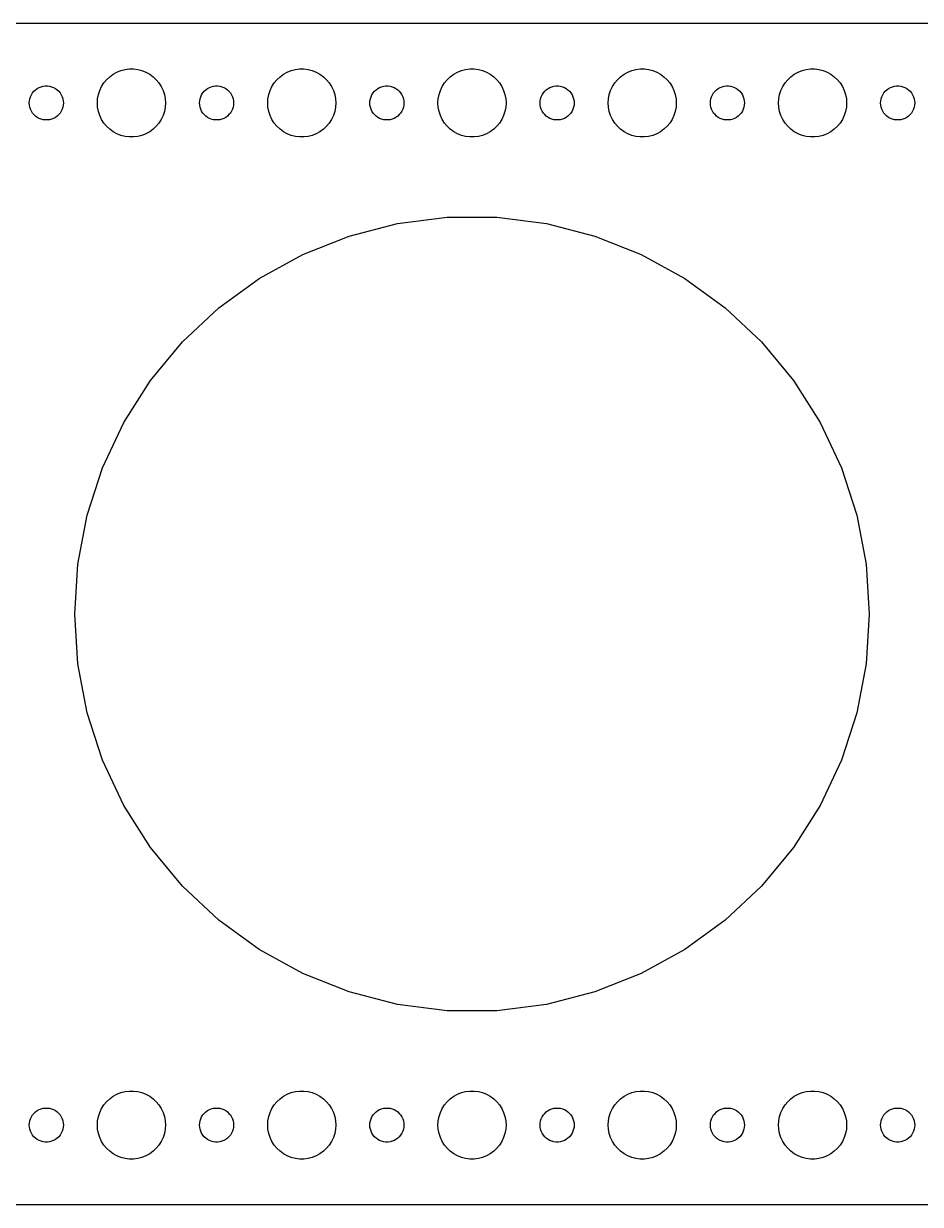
# Model space of a CAD drawing. Header units: metres. Extents: x -164 to 164, y 62 to 280.
# Drawn here: x -2 to 77, y 176 to 280 of the extents above; entities that cross this region are included whole.
import ezdxf

# ---------------------------------------------------------------- set-up
doc = ezdxf.new("R2010")
doc.units = ezdxf.units.M

msp = doc.modelspace()

# ---------------------------------------------------------------- linework, layer by layer
for p, q in [((159.814, 279.99), (-159.814, 279.99)), ((5.89252, 275.533), (6.22266, 275.714)), ((6.22266, 275.714), (6.57294, 275.853)), ((6.57294, 275.853), (6.93785, 275.947)), ((6.93785, 275.947), (7.31161, 275.994)), ((7.31161, 275.994), (7.68837, 275.994)), ((7.68837, 275.994), (8.06213, 275.947)), ((8.06213, 275.947), (8.42705, 275.853)), ((8.42705, 275.853), (8.77733, 275.714)), ((8.77733, 275.714), (9.10747, 275.533)), ((20.8925, 275.533), (21.2227, 275.714)), ((21.2227, 275.714), (21.5729, 275.853)), ((21.5729, 275.853), (21.9379, 275.947)), ((21.9379, 275.947), (22.3116, 275.994)), ((22.3116, 275.994), (22.6884, 275.994)), ((22.6884, 275.994), (23.0621, 275.947)), ((23.0621, 275.947), (23.427, 275.853)), ((23.427, 275.853), (23.7773, 275.714)), ((23.7773, 275.714), (24.1075, 275.533)), ((35.8925, 275.533), (36.2227, 275.714)), ((36.2227, 275.714), (36.5729, 275.853)), ((36.5729, 275.853), (36.9379, 275.947)), ((36.9379, 275.947), (37.3116, 275.994)), ((37.3116, 275.994), (37.6884, 275.994)), ((37.6884, 275.994), (38.0621, 275.947)), ((38.0621, 275.947), (38.427, 275.853)), ((38.427, 275.853), (38.7773, 275.714)), ((38.7773, 275.714), (39.1075, 275.533)), ((50.8925, 275.533), (51.2227, 275.714)), ((51.2227, 275.714), (51.5729, 275.853)), ((51.5729, 275.853), (51.9379, 275.947)), ((51.9379, 275.947), (52.3116, 275.994)), ((52.3116, 275.994), (52.6884, 275.994)), ((52.6884, 275.994), (53.0621, 275.947)), ((53.0621, 275.947), (53.427, 275.853)), ((53.427, 275.853), (53.7773, 275.714)), ((53.7773, 275.714), (54.1075, 275.533)), ((65.8925, 275.533), (66.2227, 275.714)), ((66.2227, 275.714), (66.573, 275.853)), ((66.573, 275.853), (66.9379, 275.947)), ((66.9379, 275.947), (67.3116, 275.994)), ((67.3116, 275.994), (67.6884, 275.994)), ((67.6884, 275.994), (68.0621, 275.947)), ((68.0621, 275.947), (68.427, 275.853)), ((68.427, 275.853), (68.7773, 275.714)), ((68.7773, 275.714), (69.1075, 275.533)), ((4.87108, 274.445), (5.07294, 274.763)), ((5.07294, 274.763), (5.31308, 275.054)), ((5.31308, 275.054), (5.58772, 275.312)), ((5.58772, 275.312), (5.89252, 275.533)), ((9.10747, 275.533), (9.41226, 275.312)), ((9.41226, 275.312), (9.6869, 275.054)), ((9.6869, 275.054), (9.92705, 274.763)), ((9.92705, 274.763), (10.1289, 274.445)), ((19.8711, 274.445), (20.0729, 274.763)), ((20.0729, 274.763), (20.3131, 275.054)), ((20.3131, 275.054), (20.5877, 275.312)), ((20.5877, 275.312), (20.8925, 275.533)), ((24.1075, 275.533), (24.4123, 275.312)), ((24.4123, 275.312), (24.6869, 275.054)), ((24.6869, 275.054), (24.927, 274.763)), ((24.927, 274.763), (25.1289, 274.445)), ((34.8711, 274.445), (35.0729, 274.763)), ((35.0729, 274.763), (35.3131, 275.054)), ((35.3131, 275.054), (35.5877, 275.312)), ((35.5877, 275.312), (35.8925, 275.533)), ((39.1075, 275.533), (39.4123, 275.312)), ((39.4123, 275.312), (39.6869, 275.054)), ((39.6869, 275.054), (39.927, 274.763)), ((39.927, 274.763), (40.1289, 274.445)), ((49.8711, 274.445), (50.0729, 274.763)), ((50.0729, 274.763), (50.3131, 275.054)), ((50.3131, 275.054), (50.5877, 275.312)), ((50.5877, 275.312), (50.8925, 275.533)), ((54.1075, 275.533), (54.4123, 275.312)), ((54.4123, 275.312), (54.6869, 275.054)), ((54.6869, 275.054), (54.927, 274.763)), ((54.927, 274.763), (55.1289, 274.445)), ((64.8711, 274.445), (65.073, 274.763)), ((65.073, 274.763), (65.3131, 275.054)), ((65.3131, 275.054), (65.5877, 275.312)), ((65.5877, 275.312), (65.8925, 275.533)), ((69.1075, 275.533), (69.4123, 275.312)), ((69.4123, 275.312), (69.6869, 275.054)), ((69.6869, 275.054), (69.927, 274.763)), ((69.927, 274.763), (70.1289, 274.445)), ((-1.45287, 273.373), (-1.39465, 273.552)), ((-1.39465, 273.552), (-1.31445, 273.723)), ((-1.31445, 273.723), (-1.21352, 273.882)), ((-1.21352, 273.882), (-1.09344, 274.027)), ((-1.09344, 274.027), (-0.95613, 274.156)), ((-0.95613, 274.156), (-0.80373, 274.266)), ((-0.80373, 274.266), (-0.63866, 274.357)), ((-0.63866, 274.357), (-0.46352, 274.427)), ((-0.46352, 274.427), (-0.28107, 274.473)), ((-0.28107, 274.473), (-0.09418, 274.497)), ((-0.09418, 274.497), (0.09418, 274.497)), ((0.09418, 274.497), (0.28107, 274.473)), ((0.28107, 274.473), (0.46352, 274.427)), ((0.46352, 274.427), (0.63866, 274.357)), ((0.63866, 274.357), (0.80373, 274.266)), ((0.80373, 274.266), (0.95613, 274.156)), ((0.95613, 274.156), (1.09344, 274.027)), ((1.09344, 274.027), (1.21352, 273.882)), ((1.21352, 273.882), (1.31445, 273.723)), ((1.31445, 273.723), (1.39465, 273.552)), ((1.39465, 273.552), (1.45287, 273.373)), ((4.52365, 273.376), (4.59424, 273.746)), ((4.59424, 273.746), (4.71066, 274.104)), ((4.71066, 274.104), (4.87108, 274.445)), ((10.1289, 274.445), (10.2893, 274.104)), ((10.2893, 274.104), (10.4057, 273.746)), ((10.4057, 273.746), (10.4763, 273.376)), ((13.5471, 273.373), (13.6053, 273.552)), ((13.6053, 273.552), (13.6855, 273.723)), ((13.6855, 273.723), (13.7865, 273.882)), ((13.7865, 273.882), (13.9065, 274.027)), ((13.9065, 274.027), (14.0439, 274.156)), ((14.0439, 274.156), (14.1963, 274.266)), ((14.1963, 274.266), (14.3613, 274.357)), ((14.3613, 274.357), (14.5365, 274.427)), ((14.5365, 274.427), (14.7189, 274.473)), ((14.7189, 274.473), (14.9058, 274.497)), ((14.9058, 274.497), (15.0942, 274.497)), ((15.0942, 274.497), (15.2811, 274.473)), ((15.2811, 274.473), (15.4635, 274.427)), ((15.4635, 274.427), (15.6387, 274.357)), ((15.6387, 274.357), (15.8037, 274.266)), ((15.8037, 274.266), (15.9561, 274.156)), ((15.9561, 274.156), (16.0934, 274.027)), ((16.0934, 274.027), (16.2135, 273.882)), ((16.2135, 273.882), (16.3145, 273.723)), ((16.3145, 273.723), (16.3947, 273.552)), ((16.3947, 273.552), (16.4529, 273.373)), ((19.5237, 273.376), (19.5942, 273.746)), ((19.5942, 273.746), (19.7107, 274.104)), ((19.7107, 274.104), (19.8711, 274.445)), ((25.1289, 274.445), (25.2893, 274.104)), ((25.2893, 274.104), (25.4057, 273.746)), ((25.4057, 273.746), (25.4763, 273.376)), ((28.5471, 273.373), (28.6053, 273.552)), ((28.6053, 273.552), (28.6855, 273.723)), ((28.6855, 273.723), (28.7865, 273.882)), ((28.7865, 273.882), (28.9065, 274.027)), ((28.9065, 274.027), (29.0439, 274.156)), ((29.0439, 274.156), (29.1963, 274.266)), ((29.1963, 274.266), (29.3613, 274.357)), ((29.3613, 274.357), (29.5365, 274.427)), ((29.5365, 274.427), (29.7189, 274.473)), ((29.7189, 274.473), (29.9058, 274.497)), ((29.9058, 274.497), (30.0942, 274.497)), ((30.0942, 274.497), (30.2811, 274.473)), ((30.2811, 274.473), (30.4635, 274.427)), ((30.4635, 274.427), (30.6387, 274.357)), ((30.6387, 274.357), (30.8037, 274.266)), ((30.8037, 274.266), (30.9561, 274.156)), ((30.9561, 274.156), (31.0934, 274.027)), ((31.0934, 274.027), (31.2135, 273.882)), ((31.2135, 273.882), (31.3145, 273.723)), ((31.3145, 273.723), (31.3947, 273.552)), ((31.3947, 273.552), (31.4529, 273.373)), ((34.5237, 273.376), (34.5942, 273.746)), ((34.5942, 273.746), (34.7107, 274.104)), ((34.7107, 274.104), (34.8711, 274.445)), ((40.1289, 274.445), (40.2893, 274.104)), ((40.2893, 274.104), (40.4057, 273.746)), ((40.4057, 273.746), (40.4763, 273.376)), ((43.5471, 273.373), (43.6053, 273.552)), ((43.6053, 273.552), (43.6855, 273.723)), ((43.6855, 273.723), (43.7865, 273.882)), ((43.7865, 273.882), (43.9065, 274.027)), ((43.9065, 274.027), (44.0439, 274.156)), ((44.0439, 274.156), (44.1963, 274.266)), ((44.1963, 274.266), (44.3613, 274.357)), ((44.3613, 274.357), (44.5365, 274.427)), ((44.5365, 274.427), (44.7189, 274.473)), ((44.7189, 274.473), (44.9058, 274.497)), ((44.9058, 274.497), (45.0942, 274.497)), ((45.0942, 274.497), (45.2811, 274.473)), ((45.2811, 274.473), (45.4635, 274.427)), ((45.4635, 274.427), (45.6387, 274.357)), ((45.6387, 274.357), (45.8037, 274.266)), ((45.8037, 274.266), (45.9561, 274.156)), ((45.9561, 274.156), (46.0934, 274.027)), ((46.0934, 274.027), (46.2135, 273.882)), ((46.2135, 273.882), (46.3145, 273.723)), ((46.3145, 273.723), (46.3947, 273.552)), ((46.3947, 273.552), (46.4529, 273.373)), ((49.5237, 273.376), (49.5942, 273.746)), ((49.5942, 273.746), (49.7107, 274.104)), ((49.7107, 274.104), (49.8711, 274.445)), ((55.1289, 274.445), (55.2893, 274.104)), ((55.2893, 274.104), (55.4057, 273.746)), ((55.4057, 273.746), (55.4763, 273.376)), ((58.5471, 273.373), (58.6053, 273.552)), ((58.6053, 273.552), (58.6855, 273.723)), ((58.6855, 273.723), (58.7865, 273.882)), ((58.7865, 273.882), (58.9065, 274.027)), ((58.9065, 274.027), (59.0439, 274.156)), ((59.0439, 274.156), (59.1963, 274.266)), ((59.1963, 274.266), (59.3613, 274.357)), ((59.3613, 274.357), (59.5365, 274.427)), ((59.5365, 274.427), (59.7189, 274.473)), ((59.7189, 274.473), (59.9058, 274.497)), ((59.9058, 274.497), (60.0942, 274.497)), ((60.0942, 274.497), (60.2811, 274.473)), ((60.2811, 274.473), (60.4635, 274.427)), ((60.4635, 274.427), (60.6387, 274.357)), ((60.6387, 274.357), (60.8037, 274.266)), ((60.8037, 274.266), (60.9561, 274.156)), ((60.9561, 274.156), (61.0934, 274.027)), ((61.0934, 274.027), (61.2135, 273.882)), ((61.2135, 273.882), (61.3145, 273.723)), ((61.3145, 273.723), (61.3947, 273.552)), ((61.3947, 273.552), (61.4529, 273.373)), ((64.5237, 273.376), (64.5943, 273.746)), ((64.5943, 273.746), (64.7107, 274.104)), ((64.7107, 274.104), (64.8711, 274.445)), ((70.1289, 274.445), (70.2893, 274.104)), ((70.2893, 274.104), (70.4057, 273.746)), ((70.4057, 273.746), (70.4763, 273.376)), ((73.5471, 273.373), (73.6053, 273.552)), ((73.6053, 273.552), (73.6855, 273.723)), ((73.6855, 273.723), (73.7865, 273.882)), ((73.7865, 273.882), (73.9065, 274.027)), ((73.9065, 274.027), (74.0439, 274.156)), ((74.0439, 274.156), (74.1963, 274.266)), ((74.1963, 274.266), (74.3613, 274.357)), ((74.3613, 274.357), (74.5365, 274.427)), ((74.5365, 274.427), (74.7189, 274.473)), ((74.7189, 274.473), (74.9058, 274.497)), ((74.9058, 274.497), (75.0942, 274.497)), ((75.0942, 274.497), (75.2811, 274.473)), ((75.2811, 274.473), (75.4635, 274.427)), ((75.4635, 274.427), (75.6387, 274.357)), ((75.6387, 274.357), (75.8037, 274.266)), ((75.8037, 274.266), (75.9561, 274.156)), ((75.9561, 274.156), (76.0934, 274.027)), ((76.0934, 274.027), (76.2135, 273.882)), ((76.2135, 273.882), (76.3145, 273.723)), ((76.3145, 273.723), (76.3947, 273.552)), ((76.3947, 273.552), (76.4529, 273.373)), ((-1.5, 273), (-1.48816, 273.188)), ((-1.48816, 272.812), (-1.5, 273)), ((-1.48816, 273.188), (-1.45287, 273.373)), ((-1.45287, 272.627), (-1.48816, 272.812)), ((-1.39465, 272.448), (-1.45287, 272.627)), ((-1.31445, 272.277), (-1.39465, 272.448)), ((1.39465, 272.448), (1.31445, 272.277)), ((1.45287, 272.627), (1.39465, 272.448)), ((1.45287, 273.373), (1.48816, 273.188)), ((1.48816, 272.812), (1.45287, 272.627)), ((1.48816, 273.188), (1.5, 273)), ((1.5, 273), (1.48816, 272.812)), ((4.5, 273), (4.52365, 273.376)), ((4.52365, 272.624), (4.5, 273)), ((4.59424, 272.254), (4.52365, 272.624)), ((10.4763, 272.624), (10.4057, 272.254)), ((10.4763, 273.376), (10.5, 273)), ((10.5, 273), (10.4763, 272.624)), ((13.5, 273), (13.5118, 273.188)), ((13.5118, 272.812), (13.5, 273)), ((13.5118, 273.188), (13.5471, 273.373)), ((13.5471, 272.627), (13.5118, 272.812)), ((13.6053, 272.448), (13.5471, 272.627)), ((13.6855, 272.277), (13.6053, 272.448)), ((16.3947, 272.448), (16.3145, 272.277)), ((16.4529, 272.627), (16.3947, 272.448)), ((16.4529, 273.373), (16.4882, 273.188)), ((16.4882, 272.812), (16.4529, 272.627)), ((16.4882, 273.188), (16.5, 273)), ((16.5, 273), (16.4882, 272.812)), ((19.5, 273), (19.5237, 273.376)), ((19.5237, 272.624), (19.5, 273)), ((19.5942, 272.254), (19.5237, 272.624)), ((25.4763, 272.624), (25.4057, 272.254)), ((25.4763, 273.376), (25.5, 273)), ((25.5, 273), (25.4763, 272.624)), ((28.5, 273), (28.5118, 273.188)), ((28.5118, 272.812), (28.5, 273)), ((28.5118, 273.188), (28.5471, 273.373)), ((28.5471, 272.627), (28.5118, 272.812)), ((28.6053, 272.448), (28.5471, 272.627)), ((28.6855, 272.277), (28.6053, 272.448)), ((31.3947, 272.448), (31.3145, 272.277)), ((31.4529, 272.627), (31.3947, 272.448)), ((31.4529, 273.373), (31.4882, 273.188)), ((31.4882, 272.812), (31.4529, 272.627)), ((31.4882, 273.188), (31.5, 273)), ((31.5, 273), (31.4882, 272.812)), ((34.5, 273), (34.5237, 273.376)), ((34.5237, 272.624), (34.5, 273)), ((34.5942, 272.254), (34.5237, 272.624)), ((40.4763, 272.624), (40.4057, 272.254)), ((40.4763, 273.376), (40.5, 273)), ((40.5, 273), (40.4763, 272.624)), ((43.5, 273), (43.5118, 273.188)), ((43.5118, 272.812), (43.5, 273)), ((43.5118, 273.188), (43.5471, 273.373)), ((43.5471, 272.627), (43.5118, 272.812)), ((43.6053, 272.448), (43.5471, 272.627)), ((43.6855, 272.277), (43.6053, 272.448)), ((46.3947, 272.448), (46.3145, 272.277)), ((46.4529, 272.627), (46.3947, 272.448)), ((46.4529, 273.373), (46.4882, 273.188)), ((46.4882, 272.812), (46.4529, 272.627)), ((46.4882, 273.188), (46.5, 273)), ((46.5, 273), (46.4882, 272.812)), ((49.5, 273), (49.5237, 273.376)), ((49.5237, 272.624), (49.5, 273)), ((49.5942, 272.254), (49.5237, 272.624)), ((55.4763, 272.624), (55.4057, 272.254)), ((55.4763, 273.376), (55.5, 273)), ((55.5, 273), (55.4763, 272.624)), ((58.5, 273), (58.5118, 273.188)), ((58.5118, 272.812), (58.5, 273)), ((58.5118, 273.188), (58.5471, 273.373)), ((58.5471, 272.627), (58.5118, 272.812)), ((58.6053, 272.448), (58.5471, 272.627)), ((58.6855, 272.277), (58.6053, 272.448)), ((61.3947, 272.448), (61.3145, 272.277)), ((61.4529, 272.627), (61.3947, 272.448)), ((61.4529, 273.373), (61.4882, 273.188)), ((61.4882, 272.812), (61.4529, 272.627)), ((61.4882, 273.188), (61.5, 273)), ((61.5, 273), (61.4882, 272.812)), ((64.5, 273), (64.5237, 273.376)), ((64.5237, 272.624), (64.5, 273)), ((64.5943, 272.254), (64.5237, 272.624)), ((70.4763, 272.624), (70.4057, 272.254)), ((70.4763, 273.376), (70.5, 273)), ((70.5, 273), (70.4763, 272.624)), ((73.5, 273), (73.5118, 273.188)), ((73.5118, 272.812), (73.5, 273)), ((73.5118, 273.188), (73.5471, 273.373)), ((73.5471, 272.627), (73.5118, 272.812)), ((73.6053, 272.448), (73.5471, 272.627)), ((73.6855, 272.277), (73.6053, 272.448)), ((76.3947, 272.448), (76.3145, 272.277)), ((76.4529, 272.627), (76.3947, 272.448)), ((76.4529, 273.373), (76.4882, 273.188)), ((76.4882, 272.812), (76.4529, 272.627)), ((76.4882, 273.188), (76.5, 273)), ((76.5, 273), (76.4882, 272.812)), ((-1.21352, 272.118), (-1.31445, 272.277)), ((-1.09344, 271.973), (-1.21352, 272.118)), ((-0.95613, 271.844), (-1.09344, 271.973)), ((-0.80373, 271.734), (-0.95613, 271.844)), ((-0.63866, 271.643), (-0.80373, 271.734)), ((-0.46352, 271.573), (-0.63866, 271.643)), ((-0.28107, 271.527), (-0.46352, 271.573)), ((-0.09418, 271.503), (-0.28107, 271.527)), ((0.09418, 271.503), (-0.09418, 271.503)), ((0.28107, 271.527), (0.09418, 271.503)), ((0.46352, 271.573), (0.28107, 271.527)), ((0.63866, 271.643), (0.46352, 271.573)), ((0.80373, 271.734), (0.63866, 271.643)), ((0.95613, 271.844), (0.80373, 271.734)), ((1.09344, 271.973), (0.95613, 271.844)), ((1.21352, 272.118), (1.09344, 271.973)), ((1.31445, 272.277), (1.21352, 272.118)), ((4.71066, 271.896), (4.59424, 272.254)), ((4.87108, 271.555), (4.71066, 271.896)), ((5.07294, 271.237), (4.87108, 271.555)), ((10.1289, 271.555), (9.92705, 271.237)), ((10.2893, 271.896), (10.1289, 271.555)), ((10.4057, 272.254), (10.2893, 271.896)), ((13.7865, 272.118), (13.6855, 272.277)), ((13.9065, 271.973), (13.7865, 272.118)), ((14.0439, 271.844), (13.9065, 271.973)), ((14.1963, 271.734), (14.0439, 271.844)), ((14.3613, 271.643), (14.1963, 271.734)), ((14.5365, 271.573), (14.3613, 271.643)), ((14.7189, 271.527), (14.5365, 271.573)), ((14.9058, 271.503), (14.7189, 271.527)), ((15.0942, 271.503), (14.9058, 271.503)), ((15.2811, 271.527), (15.0942, 271.503)), ((15.4635, 271.573), (15.2811, 271.527)), ((15.6387, 271.643), (15.4635, 271.573)), ((15.8037, 271.734), (15.6387, 271.643)), ((15.9561, 271.844), (15.8037, 271.734)), ((16.0934, 271.973), (15.9561, 271.844)), ((16.2135, 272.118), (16.0934, 271.973)), ((16.3145, 272.277), (16.2135, 272.118)), ((19.7107, 271.896), (19.5942, 272.254)), ((19.8711, 271.555), (19.7107, 271.896)), ((20.0729, 271.237), (19.8711, 271.555)), ((25.1289, 271.555), (24.927, 271.237)), ((25.2893, 271.896), (25.1289, 271.555)), ((25.4057, 272.254), (25.2893, 271.896)), ((28.7865, 272.118), (28.6855, 272.277)), ((28.9065, 271.973), (28.7865, 272.118)), ((29.0439, 271.844), (28.9065, 271.973)), ((29.1963, 271.734), (29.0439, 271.844)), ((29.3613, 271.643), (29.1963, 271.734)), ((29.5365, 271.573), (29.3613, 271.643)), ((29.7189, 271.527), (29.5365, 271.573)), ((29.9058, 271.503), (29.7189, 271.527)), ((30.0942, 271.503), (29.9058, 271.503)), ((30.2811, 271.527), (30.0942, 271.503)), ((30.4635, 271.573), (30.2811, 271.527)), ((30.6387, 271.643), (30.4635, 271.573)), ((30.8037, 271.734), (30.6387, 271.643)), ((30.9561, 271.844), (30.8037, 271.734)), ((31.0934, 271.973), (30.9561, 271.844)), ((31.2135, 272.118), (31.0934, 271.973)), ((31.3145, 272.277), (31.2135, 272.118)), ((34.7107, 271.896), (34.5942, 272.254)), ((34.8711, 271.555), (34.7107, 271.896)), ((35.0729, 271.237), (34.8711, 271.555)), ((40.1289, 271.555), (39.927, 271.237)), ((40.2893, 271.896), (40.1289, 271.555)), ((40.4057, 272.254), (40.2893, 271.896)), ((43.7865, 272.118), (43.6855, 272.277)), ((43.9065, 271.973), (43.7865, 272.118)), ((44.0439, 271.844), (43.9065, 271.973)), ((44.1963, 271.734), (44.0439, 271.844)), ((44.3613, 271.643), (44.1963, 271.734)), ((44.5365, 271.573), (44.3613, 271.643)), ((44.7189, 271.527), (44.5365, 271.573)), ((44.9058, 271.503), (44.7189, 271.527)), ((45.0942, 271.503), (44.9058, 271.503)), ((45.2811, 271.527), (45.0942, 271.503)), ((45.4635, 271.573), (45.2811, 271.527)), ((45.6387, 271.643), (45.4635, 271.573)), ((45.8037, 271.734), (45.6387, 271.643)), ((45.9561, 271.844), (45.8037, 271.734)), ((46.0934, 271.973), (45.9561, 271.844)), ((46.2135, 272.118), (46.0934, 271.973)), ((46.3145, 272.277), (46.2135, 272.118)), ((49.7107, 271.896), (49.5942, 272.254)), ((49.8711, 271.555), (49.7107, 271.896)), ((50.0729, 271.237), (49.8711, 271.555)), ((55.1289, 271.555), (54.927, 271.237)), ((55.2893, 271.896), (55.1289, 271.555)), ((55.4057, 272.254), (55.2893, 271.896)), ((58.7865, 272.118), (58.6855, 272.277)), ((58.9065, 271.973), (58.7865, 272.118)), ((59.0439, 271.844), (58.9065, 271.973)), ((59.1963, 271.734), (59.0439, 271.844)), ((59.3613, 271.643), (59.1963, 271.734)), ((59.5365, 271.573), (59.3613, 271.643)), ((59.7189, 271.527), (59.5365, 271.573)), ((59.9058, 271.503), (59.7189, 271.527)), ((60.0942, 271.503), (59.9058, 271.503)), ((60.2811, 271.527), (60.0942, 271.503)), ((60.4635, 271.573), (60.2811, 271.527)), ((60.6387, 271.643), (60.4635, 271.573)), ((60.8037, 271.734), (60.6387, 271.643)), ((60.9561, 271.844), (60.8037, 271.734)), ((61.0934, 271.973), (60.9561, 271.844)), ((61.2135, 272.118), (61.0934, 271.973)), ((61.3145, 272.277), (61.2135, 272.118)), ((64.7107, 271.896), (64.5943, 272.254)), ((64.8711, 271.555), (64.7107, 271.896)), ((65.073, 271.237), (64.8711, 271.555)), ((70.1289, 271.555), (69.927, 271.237)), ((70.2893, 271.896), (70.1289, 271.555)), ((70.4057, 272.254), (70.2893, 271.896)), ((73.7865, 272.118), (73.6855, 272.277)), ((73.9065, 271.973), (73.7865, 272.118)), ((74.0439, 271.844), (73.9065, 271.973)), ((74.1963, 271.734), (74.0439, 271.844)), ((74.3613, 271.643), (74.1963, 271.734)), ((74.5365, 271.573), (74.3613, 271.643)), ((74.7189, 271.527), (74.5365, 271.573)), ((74.9058, 271.503), (74.7189, 271.527)), ((75.0942, 271.503), (74.9058, 271.503)), ((75.2811, 271.527), (75.0942, 271.503)), ((75.4635, 271.573), (75.2811, 271.527)), ((75.6387, 271.643), (75.4635, 271.573)), ((75.8037, 271.734), (75.6387, 271.643)), ((75.9561, 271.844), (75.8037, 271.734)), ((76.0934, 271.973), (75.9561, 271.844)), ((76.2135, 272.118), (76.0934, 271.973)), ((76.3145, 272.277), (76.2135, 272.118)), ((5.31308, 270.946), (5.07294, 271.237)), ((5.58772, 270.688), (5.31308, 270.946)), ((5.89252, 270.467), (5.58772, 270.688)), ((6.22266, 270.286), (5.89252, 270.467)), ((9.10747, 270.467), (8.77733, 270.286)), ((9.41226, 270.688), (9.10747, 270.467)), ((9.6869, 270.946), (9.41226, 270.688)), ((9.92705, 271.237), (9.6869, 270.946)), ((20.3131, 270.946), (20.0729, 271.237)), ((20.5877, 270.688), (20.3131, 270.946)), ((20.8925, 270.467), (20.5877, 270.688)), ((21.2227, 270.286), (20.8925, 270.467)), ((24.1075, 270.467), (23.7773, 270.286)), ((24.4123, 270.688), (24.1075, 270.467)), ((24.6869, 270.946), (24.4123, 270.688)), ((24.927, 271.237), (24.6869, 270.946)), ((35.3131, 270.946), (35.0729, 271.237)), ((35.5877, 270.688), (35.3131, 270.946)), ((35.8925, 270.467), (35.5877, 270.688)), ((36.2227, 270.286), (35.8925, 270.467)), ((39.1075, 270.467), (38.7773, 270.286)), ((39.4123, 270.688), (39.1075, 270.467)), ((39.6869, 270.946), (39.4123, 270.688)), ((39.927, 271.237), (39.6869, 270.946)), ((50.3131, 270.946), (50.0729, 271.237)), ((50.5877, 270.688), (50.3131, 270.946)), ((50.8925, 270.467), (50.5877, 270.688)), ((51.2227, 270.286), (50.8925, 270.467)), ((54.1075, 270.467), (53.7773, 270.286)), ((54.4123, 270.688), (54.1075, 270.467)), ((54.6869, 270.946), (54.4123, 270.688)), ((54.927, 271.237), (54.6869, 270.946)), ((65.3131, 270.946), (65.073, 271.237)), ((65.5877, 270.688), (65.3131, 270.946)), ((65.8925, 270.467), (65.5877, 270.688)), ((66.2227, 270.286), (65.8925, 270.467)), ((69.1075, 270.467), (68.7773, 270.286)), ((69.4123, 270.688), (69.1075, 270.467)), ((69.6869, 270.946), (69.4123, 270.688)), ((69.927, 271.237), (69.6869, 270.946)), ((6.57294, 270.147), (6.22266, 270.286)), ((6.93785, 270.053), (6.57294, 270.147)), ((7.31161, 270.006), (6.93785, 270.053)), ((7.68837, 270.006), (7.31161, 270.006)), ((8.06213, 270.053), (7.68837, 270.006)), ((8.42705, 270.147), (8.06213, 270.053)), ((8.77733, 270.286), (8.42705, 270.147)), ((21.5729, 270.147), (21.2227, 270.286)), ((21.9379, 270.053), (21.5729, 270.147)), ((22.3116, 270.006), (21.9379, 270.053)), ((22.6884, 270.006), (22.3116, 270.006)), ((23.0621, 270.053), (22.6884, 270.006)), ((23.427, 270.147), (23.0621, 270.053)), ((23.7773, 270.286), (23.427, 270.147)), ((36.5729, 270.147), (36.2227, 270.286)), ((36.9379, 270.053), (36.5729, 270.147)), ((37.3116, 270.006), (36.9379, 270.053)), ((37.6884, 270.006), (37.3116, 270.006)), ((38.0621, 270.053), (37.6884, 270.006)), ((38.427, 270.147), (38.0621, 270.053)), ((38.7773, 270.286), (38.427, 270.147)), ((51.5729, 270.147), (51.2227, 270.286)), ((51.9379, 270.053), (51.5729, 270.147)), ((52.3116, 270.006), (51.9379, 270.053)), ((52.6884, 270.006), (52.3116, 270.006)), ((53.0621, 270.053), (52.6884, 270.006)), ((53.427, 270.147), (53.0621, 270.053)), ((53.7773, 270.286), (53.427, 270.147)), ((66.573, 270.147), (66.2227, 270.286)), ((66.9379, 270.053), (66.573, 270.147)), ((67.3116, 270.006), (66.9379, 270.053)), ((67.6884, 270.006), (67.3116, 270.006)), ((68.0621, 270.053), (67.6884, 270.006)), ((68.427, 270.147), (68.0621, 270.053)), ((68.7773, 270.286), (68.427, 270.147)), ((26.6844, 261.287), (30.9417, 262.38)), ((30.9417, 262.38), (35.3023, 262.931)), ((35.3023, 262.931), (39.6977, 262.931)), ((39.6977, 262.931), (44.0583, 262.38)), ((44.0583, 262.38), (48.3156, 261.287)), ((22.5977, 259.669), (26.6844, 261.287)), ((48.3156, 261.287), (52.4023, 259.669)), ((18.746, 257.551), (22.5977, 259.669)), ((52.4023, 259.669), (56.2539, 257.551)), ((15.1902, 254.968), (18.746, 257.551)), ((56.2539, 257.551), (59.8098, 254.968)), ((11.9861, 251.959), (15.1902, 254.968)), ((59.8098, 254.968), (63.0139, 251.959)), ((9.1844, 248.572), (11.9861, 251.959)), ((63.0139, 251.959), (65.8156, 248.572)), ((6.82925, 244.861), (9.1844, 248.572)), ((65.8156, 248.572), (68.1707, 244.861)), ((4.95781, 240.884), (6.82925, 244.861)), ((68.1707, 244.861), (70.0422, 240.884)), ((3.59958, 236.704), (4.95781, 240.884)), ((70.0422, 240.884), (71.4004, 236.704)), ((2.77597, 232.387), (3.59958, 236.704)), ((71.4004, 236.704), (72.224, 232.387)), ((2.5, 228), (2.77597, 232.387)), ((72.224, 232.387), (72.5, 228)), ((2.77597, 223.613), (2.5, 228)), ((72.5, 228), (72.224, 223.613)), ((3.59958, 219.296), (2.77597, 223.613)), ((72.224, 223.613), (71.4004, 219.296)), ((4.95781, 215.116), (3.59958, 219.296)), ((71.4004, 219.296), (70.0422, 215.116)), ((6.82925, 211.139), (4.95781, 215.116)), ((70.0422, 215.116), (68.1707, 211.139)), ((9.1844, 207.428), (6.82925, 211.139)), ((68.1707, 211.139), (65.8156, 207.428)), ((11.9861, 204.041), (9.1844, 207.428)), ((65.8156, 207.428), (63.0139, 204.041)), ((15.1902, 201.032), (11.9861, 204.041)), ((63.0139, 204.041), (59.8098, 201.032)), ((18.746, 198.449), (15.1902, 201.032)), ((59.8098, 201.032), (56.2539, 198.449)), ((22.5977, 196.331), (18.746, 198.449)), ((56.2539, 198.449), (52.4023, 196.331)), ((26.6844, 194.713), (22.5977, 196.331)), ((52.4023, 196.331), (48.3156, 194.713)), ((30.9417, 193.62), (26.6844, 194.713)), ((48.3156, 194.713), (44.0583, 193.62)), ((35.3023, 193.069), (30.9417, 193.62)), ((44.0583, 193.62), (39.6977, 193.069)), ((39.6977, 193.069), (35.3023, 193.069)), ((5.31308, 185.054), (5.58772, 185.312)), ((5.58772, 185.312), (5.89252, 185.533)), ((5.89252, 185.533), (6.22266, 185.714)), ((6.22266, 185.714), (6.57294, 185.853)), ((6.57294, 185.853), (6.93785, 185.947)), ((6.93785, 185.947), (7.31161, 185.994)), ((7.31161, 185.994), (7.68837, 185.994)), ((7.68837, 185.994), (8.06213, 185.947)), ((8.06213, 185.947), (8.42705, 185.853)), ((8.42705, 185.853), (8.77733, 185.714)), ((8.77733, 185.714), (9.10747, 185.533)), ((9.10747, 185.533), (9.41226, 185.312)), ((9.41226, 185.312), (9.6869, 185.054)), ((20.3131, 185.054), (20.5877, 185.312)), ((20.5877, 185.312), (20.8925, 185.533)), ((20.8925, 185.533), (21.2227, 185.714)), ((21.2227, 185.714), (21.5729, 185.853)), ((21.5729, 185.853), (21.9379, 185.947)), ((21.9379, 185.947), (22.3116, 185.994)), ((22.3116, 185.994), (22.6884, 185.994)), ((22.6884, 185.994), (23.0621, 185.947)), ((23.0621, 185.947), (23.427, 185.853)), ((23.427, 185.853), (23.7773, 185.714)), ((23.7773, 185.714), (24.1075, 185.533)), ((24.1075, 185.533), (24.4123, 185.312)), ((24.4123, 185.312), (24.6869, 185.054)), ((35.3131, 185.054), (35.5877, 185.312)), ((35.5877, 185.312), (35.8925, 185.533)), ((35.8925, 185.533), (36.2227, 185.714)), ((36.2227, 185.714), (36.5729, 185.853)), ((36.5729, 185.853), (36.9379, 185.947)), ((36.9379, 185.947), (37.3116, 185.994)), ((37.3116, 185.994), (37.6884, 185.994)), ((37.6884, 185.994), (38.0621, 185.947)), ((38.0621, 185.947), (38.427, 185.853)), ((38.427, 185.853), (38.7773, 185.714)), ((38.7773, 185.714), (39.1075, 185.533)), ((39.1075, 185.533), (39.4123, 185.312)), ((39.4123, 185.312), (39.6869, 185.054)), ((50.3131, 185.054), (50.5877, 185.312)), ((50.5877, 185.312), (50.8925, 185.533)), ((50.8925, 185.533), (51.2227, 185.714)), ((51.2227, 185.714), (51.5729, 185.853)), ((51.5729, 185.853), (51.9379, 185.947)), ((51.9379, 185.947), (52.3116, 185.994)), ((52.3116, 185.994), (52.6884, 185.994)), ((52.6884, 185.994), (53.0621, 185.947)), ((53.0621, 185.947), (53.427, 185.853)), ((53.427, 185.853), (53.7773, 185.714)), ((53.7773, 185.714), (54.1075, 185.533)), ((54.1075, 185.533), (54.4123, 185.312)), ((54.4123, 185.312), (54.6869, 185.054)), ((65.3131, 185.054), (65.5877, 185.312)), ((65.5877, 185.312), (65.8925, 185.533)), ((65.8925, 185.533), (66.2227, 185.714)), ((66.2227, 185.714), (66.573, 185.853)), ((66.573, 185.853), (66.9379, 185.947)), ((66.9379, 185.947), (67.3116, 185.994)), ((67.3116, 185.994), (67.6884, 185.994)), ((67.6884, 185.994), (68.0621, 185.947)), ((68.0621, 185.947), (68.427, 185.853)), ((68.427, 185.853), (68.7773, 185.714)), ((68.7773, 185.714), (69.1075, 185.533)), ((69.1075, 185.533), (69.4123, 185.312)), ((69.4123, 185.312), (69.6869, 185.054)), ((-1.09344, 184.027), (-0.95613, 184.156)), ((-0.95613, 184.156), (-0.80373, 184.266)), ((-0.80373, 184.266), (-0.63866, 184.357)), ((-0.63866, 184.357), (-0.46352, 184.427)), ((-0.46352, 184.427), (-0.28107, 184.473)), ((-0.28107, 184.473), (-0.09418, 184.497)), ((-0.09418, 184.497), (0.09418, 184.497)), ((0.09418, 184.497), (0.28107, 184.473)), ((0.28107, 184.473), (0.46352, 184.427)), ((0.46352, 184.427), (0.63866, 184.357)), ((0.63866, 184.357), (0.80373, 184.266)), ((0.80373, 184.266), (0.95613, 184.156)), ((0.95613, 184.156), (1.09344, 184.027)), ((4.59424, 183.746), (4.71066, 184.104)), ((4.71066, 184.104), (4.87108, 184.445)), ((4.87108, 184.445), (5.07294, 184.763)), ((5.07294, 184.763), (5.31308, 185.054)), ((9.6869, 185.054), (9.92705, 184.763)), ((9.92705, 184.763), (10.1289, 184.445)), ((10.1289, 184.445), (10.2893, 184.104)), ((10.2893, 184.104), (10.4057, 183.746)), ((13.9065, 184.027), (14.0439, 184.156)), ((14.0439, 184.156), (14.1963, 184.266)), ((14.1963, 184.266), (14.3613, 184.357)), ((14.3613, 184.357), (14.5365, 184.427)), ((14.5365, 184.427), (14.7189, 184.473)), ((14.7189, 184.473), (14.9058, 184.497)), ((14.9058, 184.497), (15.0942, 184.497)), ((15.0942, 184.497), (15.2811, 184.473)), ((15.2811, 184.473), (15.4635, 184.427)), ((15.4635, 184.427), (15.6387, 184.357)), ((15.6387, 184.357), (15.8037, 184.266)), ((15.8037, 184.266), (15.9561, 184.156)), ((15.9561, 184.156), (16.0934, 184.027)), ((19.5942, 183.746), (19.7107, 184.104)), ((19.7107, 184.104), (19.8711, 184.445)), ((19.8711, 184.445), (20.0729, 184.763)), ((20.0729, 184.763), (20.3131, 185.054)), ((24.6869, 185.054), (24.927, 184.763)), ((24.927, 184.763), (25.1289, 184.445)), ((25.1289, 184.445), (25.2893, 184.104)), ((25.2893, 184.104), (25.4057, 183.746)), ((28.9065, 184.027), (29.0439, 184.156)), ((29.0439, 184.156), (29.1963, 184.266)), ((29.1963, 184.266), (29.3613, 184.357)), ((29.3613, 184.357), (29.5365, 184.427)), ((29.5365, 184.427), (29.7189, 184.473)), ((29.7189, 184.473), (29.9058, 184.497)), ((29.9058, 184.497), (30.0942, 184.497)), ((30.0942, 184.497), (30.2811, 184.473)), ((30.2811, 184.473), (30.4635, 184.427)), ((30.4635, 184.427), (30.6387, 184.357)), ((30.6387, 184.357), (30.8037, 184.266)), ((30.8037, 184.266), (30.9561, 184.156)), ((30.9561, 184.156), (31.0934, 184.027)), ((34.5942, 183.746), (34.7107, 184.104)), ((34.7107, 184.104), (34.8711, 184.445)), ((34.8711, 184.445), (35.0729, 184.763)), ((35.0729, 184.763), (35.3131, 185.054)), ((39.6869, 185.054), (39.927, 184.763)), ((39.927, 184.763), (40.1289, 184.445)), ((40.1289, 184.445), (40.2893, 184.104)), ((40.2893, 184.104), (40.4057, 183.746)), ((43.9065, 184.027), (44.0439, 184.156)), ((44.0439, 184.156), (44.1963, 184.266)), ((44.1963, 184.266), (44.3613, 184.357)), ((44.3613, 184.357), (44.5365, 184.427)), ((44.5365, 184.427), (44.7189, 184.473)), ((44.7189, 184.473), (44.9058, 184.497)), ((44.9058, 184.497), (45.0942, 184.497)), ((45.0942, 184.497), (45.2811, 184.473)), ((45.2811, 184.473), (45.4635, 184.427)), ((45.4635, 184.427), (45.6387, 184.357)), ((45.6387, 184.357), (45.8037, 184.266)), ((45.8037, 184.266), (45.9561, 184.156)), ((45.9561, 184.156), (46.0934, 184.027)), ((49.5942, 183.746), (49.7107, 184.104)), ((49.7107, 184.104), (49.8711, 184.445)), ((49.8711, 184.445), (50.0729, 184.763)), ((50.0729, 184.763), (50.3131, 185.054)), ((54.6869, 185.054), (54.927, 184.763)), ((54.927, 184.763), (55.1289, 184.445)), ((55.1289, 184.445), (55.2893, 184.104)), ((55.2893, 184.104), (55.4057, 183.746)), ((58.9065, 184.027), (59.0439, 184.156)), ((59.0439, 184.156), (59.1963, 184.266)), ((59.1963, 184.266), (59.3613, 184.357)), ((59.3613, 184.357), (59.5365, 184.427)), ((59.5365, 184.427), (59.7189, 184.473)), ((59.7189, 184.473), (59.9058, 184.497)), ((59.9058, 184.497), (60.0942, 184.497)), ((60.0942, 184.497), (60.2811, 184.473)), ((60.2811, 184.473), (60.4635, 184.427)), ((60.4635, 184.427), (60.6387, 184.357)), ((60.6387, 184.357), (60.8037, 184.266)), ((60.8037, 184.266), (60.9561, 184.156)), ((60.9561, 184.156), (61.0934, 184.027)), ((64.5943, 183.746), (64.7107, 184.104)), ((64.7107, 184.104), (64.8711, 184.445)), ((64.8711, 184.445), (65.073, 184.763)), ((65.073, 184.763), (65.3131, 185.054)), ((69.6869, 185.054), (69.927, 184.763)), ((69.927, 184.763), (70.1289, 184.445)), ((70.1289, 184.445), (70.2893, 184.104)), ((70.2893, 184.104), (70.4057, 183.746)), ((73.9065, 184.027), (74.0439, 184.156)), ((74.0439, 184.156), (74.1963, 184.266)), ((74.1963, 184.266), (74.3613, 184.357)), ((74.3613, 184.357), (74.5365, 184.427)), ((74.5365, 184.427), (74.7189, 184.473)), ((74.7189, 184.473), (74.9058, 184.497)), ((74.9058, 184.497), (75.0942, 184.497)), ((75.0942, 184.497), (75.2811, 184.473)), ((75.2811, 184.473), (75.4635, 184.427)), ((75.4635, 184.427), (75.6387, 184.357)), ((75.6387, 184.357), (75.8037, 184.266)), ((75.8037, 184.266), (75.9561, 184.156)), ((75.9561, 184.156), (76.0934, 184.027)), ((-1.5, 183), (-1.48816, 183.188)), ((-1.48816, 183.188), (-1.45287, 183.373)), ((-1.45287, 183.373), (-1.39465, 183.552)), ((-1.39465, 183.552), (-1.31445, 183.723)), ((-1.31445, 183.723), (-1.21352, 183.882)), ((-1.21352, 183.882), (-1.09344, 184.027)), ((1.09344, 184.027), (1.21352, 183.882)), ((1.21352, 183.882), (1.31445, 183.723)), ((1.31445, 183.723), (1.39465, 183.552)), ((1.39465, 183.552), (1.45287, 183.373)), ((1.45287, 183.373), (1.48816, 183.188)), ((1.48816, 183.188), (1.5, 183)), ((4.5, 183), (4.52365, 183.376)), ((4.52365, 183.376), (4.59424, 183.746)), ((10.4057, 183.746), (10.4763, 183.376)), ((10.4763, 183.376), (10.5, 183)), ((13.5, 183), (13.5118, 183.188)), ((13.5118, 183.188), (13.5471, 183.373)), ((13.5471, 183.373), (13.6053, 183.552)), ((13.6053, 183.552), (13.6855, 183.723)), ((13.6855, 183.723), (13.7865, 183.882)), ((13.7865, 183.882), (13.9065, 184.027)), ((16.0934, 184.027), (16.2135, 183.882)), ((16.2135, 183.882), (16.3145, 183.723)), ((16.3145, 183.723), (16.3947, 183.552)), ((16.3947, 183.552), (16.4529, 183.373)), ((16.4529, 183.373), (16.4882, 183.188)), ((16.4882, 183.188), (16.5, 183)), ((19.5, 183), (19.5237, 183.376)), ((19.5237, 183.376), (19.5942, 183.746)), ((25.4057, 183.746), (25.4763, 183.376)), ((25.4763, 183.376), (25.5, 183)), ((28.5, 183), (28.5118, 183.188)), ((28.5118, 183.188), (28.5471, 183.373)), ((28.5471, 183.373), (28.6053, 183.552)), ((28.6053, 183.552), (28.6855, 183.723)), ((28.6855, 183.723), (28.7865, 183.882)), ((28.7865, 183.882), (28.9065, 184.027)), ((31.0934, 184.027), (31.2135, 183.882)), ((31.2135, 183.882), (31.3145, 183.723)), ((31.3145, 183.723), (31.3947, 183.552)), ((31.3947, 183.552), (31.4529, 183.373)), ((31.4529, 183.373), (31.4882, 183.188)), ((31.4882, 183.188), (31.5, 183)), ((34.5, 183), (34.5237, 183.376)), ((34.5237, 183.376), (34.5942, 183.746)), ((40.4057, 183.746), (40.4763, 183.376)), ((40.4763, 183.376), (40.5, 183)), ((43.5, 183), (43.5118, 183.188)), ((43.5118, 183.188), (43.5471, 183.373)), ((43.5471, 183.373), (43.6053, 183.552)), ((43.6053, 183.552), (43.6855, 183.723)), ((43.6855, 183.723), (43.7865, 183.882)), ((43.7865, 183.882), (43.9065, 184.027)), ((46.0934, 184.027), (46.2135, 183.882)), ((46.2135, 183.882), (46.3145, 183.723)), ((46.3145, 183.723), (46.3947, 183.552)), ((46.3947, 183.552), (46.4529, 183.373)), ((46.4529, 183.373), (46.4882, 183.188)), ((46.4882, 183.188), (46.5, 183)), ((49.5, 183), (49.5237, 183.376)), ((49.5237, 183.376), (49.5942, 183.746)), ((55.4057, 183.746), (55.4763, 183.376)), ((55.4763, 183.376), (55.5, 183)), ((58.5, 183), (58.5118, 183.188)), ((58.5118, 183.188), (58.5471, 183.373)), ((58.5471, 183.373), (58.6053, 183.552)), ((58.6053, 183.552), (58.6855, 183.723)), ((58.6855, 183.723), (58.7865, 183.882)), ((58.7865, 183.882), (58.9065, 184.027)), ((61.0934, 184.027), (61.2135, 183.882)), ((61.2135, 183.882), (61.3145, 183.723)), ((61.3145, 183.723), (61.3947, 183.552)), ((61.3947, 183.552), (61.4529, 183.373)), ((61.4529, 183.373), (61.4882, 183.188)), ((61.4882, 183.188), (61.5, 183)), ((64.5, 183), (64.5237, 183.376)), ((64.5237, 183.376), (64.5943, 183.746)), ((70.4057, 183.746), (70.4763, 183.376)), ((70.4763, 183.376), (70.5, 183)), ((73.5, 183), (73.5118, 183.188)), ((73.5118, 183.188), (73.5471, 183.373)), ((73.5471, 183.373), (73.6053, 183.552)), ((73.6053, 183.552), (73.6855, 183.723)), ((73.6855, 183.723), (73.7865, 183.882)), ((73.7865, 183.882), (73.9065, 184.027)), ((76.0934, 184.027), (76.2135, 183.882)), ((76.2135, 183.882), (76.3145, 183.723)), ((76.3145, 183.723), (76.3947, 183.552)), ((76.3947, 183.552), (76.4529, 183.373)), ((76.4529, 183.373), (76.4882, 183.188)), ((76.4882, 183.188), (76.5, 183)), ((-1.48816, 182.812), (-1.5, 183)), ((-1.45287, 182.627), (-1.48816, 182.812)), ((-1.39465, 182.448), (-1.45287, 182.627)), ((-1.31445, 182.277), (-1.39465, 182.448)), ((-1.21352, 182.118), (-1.31445, 182.277)), ((-1.09344, 181.973), (-1.21352, 182.118)), ((-0.95613, 181.844), (-1.09344, 181.973)), ((1.09344, 181.973), (0.95613, 181.844)), ((1.21352, 182.118), (1.09344, 181.973)), ((1.31445, 182.277), (1.21352, 182.118)), ((1.39465, 182.448), (1.31445, 182.277)), ((1.45287, 182.627), (1.39465, 182.448)), ((1.48816, 182.812), (1.45287, 182.627)), ((1.5, 183), (1.48816, 182.812)), ((4.52365, 182.624), (4.5, 183)), ((4.59424, 182.254), (4.52365, 182.624)), ((4.71066, 181.896), (4.59424, 182.254)), ((10.4057, 182.254), (10.2893, 181.896)), ((10.4763, 182.624), (10.4057, 182.254)), ((10.5, 183), (10.4763, 182.624)), ((13.5118, 182.812), (13.5, 183)), ((13.5471, 182.627), (13.5118, 182.812)), ((13.6053, 182.448), (13.5471, 182.627)), ((13.6855, 182.277), (13.6053, 182.448)), ((13.7865, 182.118), (13.6855, 182.277)), ((13.9065, 181.973), (13.7865, 182.118)), ((14.0439, 181.844), (13.9065, 181.973)), ((16.0934, 181.973), (15.9561, 181.844)), ((16.2135, 182.118), (16.0934, 181.973)), ((16.3145, 182.277), (16.2135, 182.118)), ((16.3947, 182.448), (16.3145, 182.277)), ((16.4529, 182.627), (16.3947, 182.448)), ((16.4882, 182.812), (16.4529, 182.627)), ((16.5, 183), (16.4882, 182.812)), ((19.5237, 182.624), (19.5, 183)), ((19.5942, 182.254), (19.5237, 182.624)), ((19.7107, 181.896), (19.5942, 182.254)), ((25.4057, 182.254), (25.2893, 181.896)), ((25.4763, 182.624), (25.4057, 182.254)), ((25.5, 183), (25.4763, 182.624)), ((28.5118, 182.812), (28.5, 183)), ((28.5471, 182.627), (28.5118, 182.812)), ((28.6053, 182.448), (28.5471, 182.627)), ((28.6855, 182.277), (28.6053, 182.448)), ((28.7865, 182.118), (28.6855, 182.277)), ((28.9065, 181.973), (28.7865, 182.118)), ((29.0439, 181.844), (28.9065, 181.973)), ((31.0934, 181.973), (30.9561, 181.844)), ((31.2135, 182.118), (31.0934, 181.973)), ((31.3145, 182.277), (31.2135, 182.118)), ((31.3947, 182.448), (31.3145, 182.277)), ((31.4529, 182.627), (31.3947, 182.448)), ((31.4882, 182.812), (31.4529, 182.627)), ((31.5, 183), (31.4882, 182.812)), ((34.5237, 182.624), (34.5, 183)), ((34.5942, 182.254), (34.5237, 182.624)), ((34.7107, 181.896), (34.5942, 182.254)), ((40.4057, 182.254), (40.2893, 181.896)), ((40.4763, 182.624), (40.4057, 182.254)), ((40.5, 183), (40.4763, 182.624)), ((43.5118, 182.812), (43.5, 183)), ((43.5471, 182.627), (43.5118, 182.812)), ((43.6053, 182.448), (43.5471, 182.627)), ((43.6855, 182.277), (43.6053, 182.448)), ((43.7865, 182.118), (43.6855, 182.277)), ((43.9065, 181.973), (43.7865, 182.118)), ((44.0439, 181.844), (43.9065, 181.973)), ((46.0934, 181.973), (45.9561, 181.844)), ((46.2135, 182.118), (46.0934, 181.973)), ((46.3145, 182.277), (46.2135, 182.118)), ((46.3947, 182.448), (46.3145, 182.277)), ((46.4529, 182.627), (46.3947, 182.448)), ((46.4882, 182.812), (46.4529, 182.627)), ((46.5, 183), (46.4882, 182.812)), ((49.5237, 182.624), (49.5, 183)), ((49.5942, 182.254), (49.5237, 182.624)), ((49.7107, 181.896), (49.5942, 182.254)), ((55.4057, 182.254), (55.2893, 181.896)), ((55.4763, 182.624), (55.4057, 182.254)), ((55.5, 183), (55.4763, 182.624)), ((58.5118, 182.812), (58.5, 183)), ((58.5471, 182.627), (58.5118, 182.812)), ((58.6053, 182.448), (58.5471, 182.627)), ((58.6855, 182.277), (58.6053, 182.448)), ((58.7865, 182.118), (58.6855, 182.277)), ((58.9065, 181.973), (58.7865, 182.118)), ((59.0439, 181.844), (58.9065, 181.973)), ((61.0934, 181.973), (60.9561, 181.844)), ((61.2135, 182.118), (61.0934, 181.973)), ((61.3145, 182.277), (61.2135, 182.118)), ((61.3947, 182.448), (61.3145, 182.277)), ((61.4529, 182.627), (61.3947, 182.448)), ((61.4882, 182.812), (61.4529, 182.627)), ((61.5, 183), (61.4882, 182.812)), ((64.5237, 182.624), (64.5, 183)), ((64.5943, 182.254), (64.5237, 182.624)), ((64.7107, 181.896), (64.5943, 182.254)), ((70.4057, 182.254), (70.2893, 181.896)), ((70.4763, 182.624), (70.4057, 182.254)), ((70.5, 183), (70.4763, 182.624)), ((73.5118, 182.812), (73.5, 183)), ((73.5471, 182.627), (73.5118, 182.812)), ((73.6053, 182.448), (73.5471, 182.627)), ((73.6855, 182.277), (73.6053, 182.448)), ((73.7865, 182.118), (73.6855, 182.277)), ((73.9065, 181.973), (73.7865, 182.118)), ((74.0439, 181.844), (73.9065, 181.973)), ((76.0934, 181.973), (75.9561, 181.844)), ((76.2135, 182.118), (76.0934, 181.973)), ((76.3145, 182.277), (76.2135, 182.118)), ((76.3947, 182.448), (76.3145, 182.277)), ((76.4529, 182.627), (76.3947, 182.448)), ((76.4882, 182.812), (76.4529, 182.627)), ((76.5, 183), (76.4882, 182.812)), ((-0.80373, 181.734), (-0.95613, 181.844)), ((-0.63866, 181.643), (-0.80373, 181.734)), ((-0.46352, 181.573), (-0.63866, 181.643)), ((-0.28107, 181.527), (-0.46352, 181.573)), ((-0.09418, 181.503), (-0.28107, 181.527)), ((0.09418, 181.503), (-0.09418, 181.503)), ((0.28107, 181.527), (0.09418, 181.503)), ((0.46352, 181.573), (0.28107, 181.527)), ((0.63866, 181.643), (0.46352, 181.573)), ((0.80373, 181.734), (0.63866, 181.643)), ((0.95613, 181.844), (0.80373, 181.734)), ((4.87108, 181.555), (4.71066, 181.896)), ((5.07294, 181.237), (4.87108, 181.555)), ((5.31308, 180.946), (5.07294, 181.237)), ((5.58772, 180.688), (5.31308, 180.946)), ((9.6869, 180.946), (9.41226, 180.688)), ((9.92705, 181.237), (9.6869, 180.946)), ((10.1289, 181.555), (9.92705, 181.237)), ((10.2893, 181.896), (10.1289, 181.555)), ((14.1963, 181.734), (14.0439, 181.844)), ((14.3613, 181.643), (14.1963, 181.734)), ((14.5365, 181.573), (14.3613, 181.643)), ((14.7189, 181.527), (14.5365, 181.573)), ((14.9058, 181.503), (14.7189, 181.527)), ((15.0942, 181.503), (14.9058, 181.503)), ((15.2811, 181.527), (15.0942, 181.503)), ((15.4635, 181.573), (15.2811, 181.527)), ((15.6387, 181.643), (15.4635, 181.573)), ((15.8037, 181.734), (15.6387, 181.643)), ((15.9561, 181.844), (15.8037, 181.734)), ((19.8711, 181.555), (19.7107, 181.896)), ((20.0729, 181.237), (19.8711, 181.555)), ((20.3131, 180.946), (20.0729, 181.237)), ((20.5877, 180.688), (20.3131, 180.946)), ((24.6869, 180.946), (24.4123, 180.688)), ((24.927, 181.237), (24.6869, 180.946)), ((25.1289, 181.555), (24.927, 181.237)), ((25.2893, 181.896), (25.1289, 181.555)), ((29.1963, 181.734), (29.0439, 181.844)), ((29.3613, 181.643), (29.1963, 181.734)), ((29.5365, 181.573), (29.3613, 181.643)), ((29.7189, 181.527), (29.5365, 181.573)), ((29.9058, 181.503), (29.7189, 181.527)), ((30.0942, 181.503), (29.9058, 181.503)), ((30.2811, 181.527), (30.0942, 181.503)), ((30.4635, 181.573), (30.2811, 181.527)), ((30.6387, 181.643), (30.4635, 181.573)), ((30.8037, 181.734), (30.6387, 181.643)), ((30.9561, 181.844), (30.8037, 181.734)), ((34.8711, 181.555), (34.7107, 181.896)), ((35.0729, 181.237), (34.8711, 181.555)), ((35.3131, 180.946), (35.0729, 181.237)), ((35.5877, 180.688), (35.3131, 180.946)), ((39.6869, 180.946), (39.4123, 180.688)), ((39.927, 181.237), (39.6869, 180.946)), ((40.1289, 181.555), (39.927, 181.237)), ((40.2893, 181.896), (40.1289, 181.555)), ((44.1963, 181.734), (44.0439, 181.844)), ((44.3613, 181.643), (44.1963, 181.734)), ((44.5365, 181.573), (44.3613, 181.643)), ((44.7189, 181.527), (44.5365, 181.573)), ((44.9058, 181.503), (44.7189, 181.527)), ((45.0942, 181.503), (44.9058, 181.503)), ((45.2811, 181.527), (45.0942, 181.503)), ((45.4635, 181.573), (45.2811, 181.527)), ((45.6387, 181.643), (45.4635, 181.573)), ((45.8037, 181.734), (45.6387, 181.643)), ((45.9561, 181.844), (45.8037, 181.734)), ((49.8711, 181.555), (49.7107, 181.896)), ((50.0729, 181.237), (49.8711, 181.555)), ((50.3131, 180.946), (50.0729, 181.237)), ((50.5877, 180.688), (50.3131, 180.946)), ((54.6869, 180.946), (54.4123, 180.688)), ((54.927, 181.237), (54.6869, 180.946)), ((55.1289, 181.555), (54.927, 181.237)), ((55.2893, 181.896), (55.1289, 181.555)), ((59.1963, 181.734), (59.0439, 181.844)), ((59.3613, 181.643), (59.1963, 181.734)), ((59.5365, 181.573), (59.3613, 181.643)), ((59.7189, 181.527), (59.5365, 181.573)), ((59.9058, 181.503), (59.7189, 181.527)), ((60.0942, 181.503), (59.9058, 181.503)), ((60.2811, 181.527), (60.0942, 181.503)), ((60.4635, 181.573), (60.2811, 181.527)), ((60.6387, 181.643), (60.4635, 181.573)), ((60.8037, 181.734), (60.6387, 181.643)), ((60.9561, 181.844), (60.8037, 181.734)), ((64.8711, 181.555), (64.7107, 181.896)), ((65.073, 181.237), (64.8711, 181.555)), ((65.3131, 180.946), (65.073, 181.237)), ((65.5877, 180.688), (65.3131, 180.946)), ((69.6869, 180.946), (69.4123, 180.688)), ((69.927, 181.237), (69.6869, 180.946)), ((70.1289, 181.555), (69.927, 181.237)), ((70.2893, 181.896), (70.1289, 181.555)), ((74.1963, 181.734), (74.0439, 181.844)), ((74.3613, 181.643), (74.1963, 181.734)), ((74.5365, 181.573), (74.3613, 181.643)), ((74.7189, 181.527), (74.5365, 181.573)), ((74.9058, 181.503), (74.7189, 181.527)), ((75.0942, 181.503), (74.9058, 181.503)), ((75.2811, 181.527), (75.0942, 181.503)), ((75.4635, 181.573), (75.2811, 181.527)), ((75.6387, 181.643), (75.4635, 181.573)), ((75.8037, 181.734), (75.6387, 181.643)), ((75.9561, 181.844), (75.8037, 181.734)), ((5.89252, 180.467), (5.58772, 180.688)), ((6.22266, 180.286), (5.89252, 180.467)), ((6.57294, 180.147), (6.22266, 180.286)), ((6.93785, 180.053), (6.57294, 180.147)), ((7.31161, 180.006), (6.93785, 180.053)), ((7.68837, 180.006), (7.31161, 180.006)), ((8.06213, 180.053), (7.68837, 180.006)), ((8.42705, 180.147), (8.06213, 180.053)), ((8.77733, 180.286), (8.42705, 180.147)), ((9.10747, 180.467), (8.77733, 180.286)), ((9.41226, 180.688), (9.10747, 180.467)), ((20.8925, 180.467), (20.5877, 180.688)), ((21.2227, 180.286), (20.8925, 180.467)), ((21.5729, 180.147), (21.2227, 180.286)), ((21.9379, 180.053), (21.5729, 180.147)), ((22.3116, 180.006), (21.9379, 180.053)), ((22.6884, 180.006), (22.3116, 180.006)), ((23.0621, 180.053), (22.6884, 180.006)), ((23.427, 180.147), (23.0621, 180.053)), ((23.7773, 180.286), (23.427, 180.147)), ((24.1075, 180.467), (23.7773, 180.286)), ((24.4123, 180.688), (24.1075, 180.467)), ((35.8925, 180.467), (35.5877, 180.688)), ((36.2227, 180.286), (35.8925, 180.467)), ((36.5729, 180.147), (36.2227, 180.286)), ((36.9379, 180.053), (36.5729, 180.147)), ((37.3116, 180.006), (36.9379, 180.053)), ((37.6884, 180.006), (37.3116, 180.006)), ((38.0621, 180.053), (37.6884, 180.006)), ((38.427, 180.147), (38.0621, 180.053)), ((38.7773, 180.286), (38.427, 180.147)), ((39.1075, 180.467), (38.7773, 180.286)), ((39.4123, 180.688), (39.1075, 180.467)), ((50.8925, 180.467), (50.5877, 180.688)), ((51.2227, 180.286), (50.8925, 180.467)), ((51.5729, 180.147), (51.2227, 180.286)), ((51.9379, 180.053), (51.5729, 180.147)), ((52.3116, 180.006), (51.9379, 180.053)), ((52.6884, 180.006), (52.3116, 180.006)), ((53.0621, 180.053), (52.6884, 180.006)), ((53.427, 180.147), (53.0621, 180.053)), ((53.7773, 180.286), (53.427, 180.147)), ((54.1075, 180.467), (53.7773, 180.286)), ((54.4123, 180.688), (54.1075, 180.467)), ((65.8925, 180.467), (65.5877, 180.688)), ((66.2227, 180.286), (65.8925, 180.467)), ((66.573, 180.147), (66.2227, 180.286)), ((66.9379, 180.053), (66.573, 180.147)), ((67.3116, 180.006), (66.9379, 180.053)), ((67.6884, 180.006), (67.3116, 180.006)), ((68.0621, 180.053), (67.6884, 180.006)), ((68.427, 180.147), (68.0621, 180.053)), ((68.7773, 180.286), (68.427, 180.147)), ((69.1075, 180.467), (68.7773, 180.286)), ((69.4123, 180.688), (69.1075, 180.467)), ((-159.814, 176.01), (159.814, 176.01))]:
    msp.add_line(p, q)

doc.saveas('drawing.dxf')
